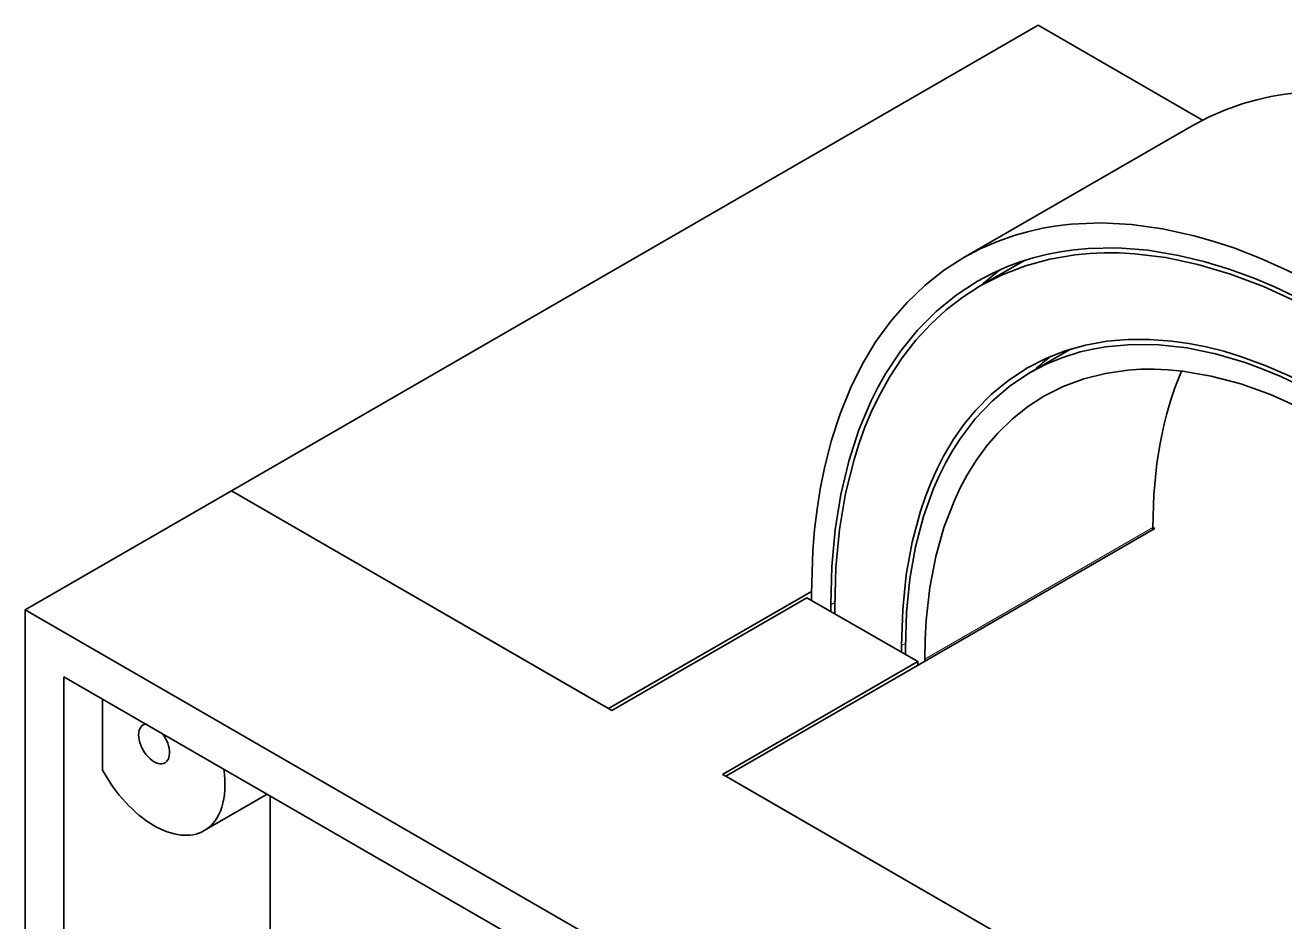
# Model space of a CAD drawing. Extents: x 146 to 1134, y 78 to 926.
# Drawn here: x 754.6 to 823.7, y 876.9 to 926.1 of the extents above; entities that cross this region are included whole.
import ezdxf

# ---------------------------------------------------------------- set-up
doc = ezdxf.new("R2010")
doc.units = 0

msp = doc.modelspace()

# ---------------------------------------------------------------- linework, layer by layer
at = {"color": 7, "lineweight": 35}
for p, q in [((810.19, 926.089), (765.925, 900.533)), ((765.925, 900.533), (786.613, 888.589)), ((765.925, 900.533), (785.376, 889.303)), ((816.589, 898.472), (793.042, 884.877)), ((754.612, 894.001), (819.524, 856.524)), ((754.612, 894.001), (754.612, 837.781)), ((756.733, 890.326), (817.403, 855.299)), ((756.733, 890.326), (756.733, 839.006)), ((793.042, 884.877), (830.838, 863.056)), ((794.279, 884.163), (830.838, 863.056)), ((768.047, 883.794), (768.047, 853.295)), ((768.047, 883.794), (768.047, 853.295))]:
    msp.add_line(p, q, dxfattribs=at)
at = {"color": 7, "lineweight": 35, "ltscale": 0.260345}
msp.add_line((810.19, 926.089), (819.209, 920.882), dxfattribs=at)
at = {"color": 7, "lineweight": 35, "ltscale": 0.3613}
msp.add_line((806.111, 913.339), (818.627, 920.565), dxfattribs=at)
at = {"color": 7, "lineweight": 35, "ltscale": 0.069832}
msp.add_line((809.43, 913.177), (807.01, 911.781), dxfattribs=at)
at = {"color": 7, "lineweight": 35, "ltscale": 0.06468}
msp.add_line((809.755, 907.027), (811.996, 908.32), dxfattribs=at)
at = {"color": 7, "lineweight": 35, "ltscale": 0.326599}
msp.add_line((765.925, 900.533), (754.612, 894.001), dxfattribs=at)
at = {"color": 7, "lineweight": 13, "ltscale": 0.3613}
msp.add_line((803.967, 891.307), (816.483, 898.533), dxfattribs=at)
at = {"color": 7, "lineweight": 35, "ltscale": 0.003061}
msp.add_line((816.483, 898.533), (816.483, 898.41), dxfattribs=at)
at = {"color": 7, "lineweight": 35, "ltscale": 0.003063}
msp.add_line((816.483, 898.533), (816.589, 898.472), dxfattribs=at)
at = {"color": 7, "lineweight": 35, "ltscale": 0.3215}
msp.add_line((786.613, 888.589), (797.75, 895.019), dxfattribs=at)
at = {"color": 7, "lineweight": 35, "ltscale": 0.309248}
msp.add_line((797.503, 894.672), (786.79, 888.487), dxfattribs=at)
at = {"color": 7, "lineweight": 35, "ltscale": 0.175378}
msp.add_line((797.503, 894.672), (803.578, 891.164), dxfattribs=at)
at = {"color": 7, "lineweight": 35, "ltscale": 0.009186}
msp.add_line((797.75, 894.896), (797.75, 894.529), dxfattribs=at)
at = {"color": 7, "lineweight": 13, "ltscale": 0.006148}
msp.add_line((798.811, 894.284), (799.024, 894.407), dxfattribs=at)
at = {"color": 7, "lineweight": 35, "ltscale": 0.009183}
msp.add_line((798.811, 894.284), (798.811, 893.916), dxfattribs=at)
at = {"color": 7, "lineweight": 35, "ltscale": 0.009184}
for p, q in [((799.023, 894.161), (799.023, 893.794)), ((802.694, 892.042), (802.694, 891.674)), ((802.906, 891.919), (802.906, 891.552))]:
    msp.add_line(p, q, dxfattribs=at)
at = {"color": 7, "lineweight": 13, "ltscale": 0.006151}
msp.add_line((802.907, 892.165), (802.694, 892.042), dxfattribs=at)
at = {"color": 7, "lineweight": 35, "ltscale": 0.309247}
msp.add_line((803.578, 891.164), (792.865, 884.979), dxfattribs=at)
at = {"color": 7, "lineweight": 35, "ltscale": 0.005103}
for p, q in [((803.578, 891.164), (803.578, 890.96)), ((786.79, 888.487), (786.613, 888.589)), ((793.042, 884.877), (792.865, 884.979))]:
    msp.add_line(p, q, dxfattribs=at)
at = {"color": 7, "lineweight": 35, "ltscale": 0.003062}
msp.add_line((803.967, 891.307), (803.967, 891.184), dxfattribs=at)
at = {"color": 7, "lineweight": 35, "ltscale": 0.097467}
msp.add_line((758.854, 889.102), (758.854, 885.203), dxfattribs=at)
at = {"color": 7, "lineweight": 35, "ltscale": 0.035723}
msp.add_line((785.376, 889.303), (786.613, 888.589), dxfattribs=at)
at = {"color": 7, "lineweight": 35, "ltscale": 0.035721}
msp.add_line((793.042, 884.877), (794.279, 884.163), dxfattribs=at)
at = {"color": 7, "lineweight": 35, "ltscale": 0.099798}
msp.add_line((767.89, 883.885), (764.433, 881.889), dxfattribs=at)
at = {"color": 7, "lineweight": 35}
for points in [[(818.627, 920.565), (819.527, 921.041), (820.464, 921.449), (821.434, 921.789), (822.182, 921.999), (822.946, 922.171), (823.727, 922.303), (824.522, 922.396), (826.149, 922.466), (827.822, 922.382), (829.529, 922.146), (831.263, 921.763), (832.347, 921.453), (833.435, 921.089), (834.912, 920.515), (836.39, 919.849), (837.866, 919.095), (838.779, 918.584)], [(806.111, 913.339), (807.011, 913.815), (807.948, 914.223), (808.918, 914.563), (809.666, 914.773), (810.431, 914.945), (811.211, 915.077), (812.006, 915.17), (813.634, 915.24), (815.306, 915.156), (817.013, 914.92), (818.747, 914.537), (819.831, 914.227), (820.919, 913.863), (822.396, 913.289), (823.875, 912.622), (825.35, 911.869), (826.263, 911.358)], [(806.86, 912.04), (807.667, 912.469), (808.504, 912.842), (809.2, 913.101), (809.915, 913.323), (810.647, 913.508), (811.396, 913.655), (812.161, 913.765), (812.941, 913.836), (814.543, 913.864), (816.197, 913.738), (817.894, 913.459), (819.271, 913.128), (820.668, 912.702), (822.08, 912.181), (823.149, 911.728), (824.223, 911.224), (826.263, 910.133)], [(807.01, 911.781), (808.216, 912.395), (809.487, 912.885), (810.82, 913.249), (812.21, 913.484), (812.997, 913.559), (813.8, 913.594), (814.633, 913.59), (815.479, 913.544), (817.192, 913.332), (818.947, 912.96), (820.735, 912.429), (822.549, 911.742), (824.379, 910.901), (826.263, 909.888)], [(797.75, 894.896), (797.825, 897.251), (797.92, 898.406), (798.055, 899.539), (798.227, 900.635), (798.438, 901.706), (798.832, 903.269), (799.317, 904.762), (799.892, 906.179), (800.556, 907.513), (801.288, 908.726), (802.101, 909.848), (802.993, 910.875), (803.961, 911.802), (805.002, 912.624), (806.111, 913.339)], [(798.811, 894.284), (798.872, 896.385), (799.058, 898.404), (799.368, 900.333), (799.801, 902.161), (800.355, 903.88), (801.028, 905.483), (801.408, 906.238), (801.816, 906.962), (802.648, 908.219), (803.573, 909.359), (804.586, 910.379), (805.683, 911.273), (806.86, 912.04)], [(799.023, 894.161), (799.089, 896.33), (799.289, 898.41), (799.622, 900.392), (800.087, 902.264), (800.37, 903.161), (800.686, 904.028), (801.029, 904.853), (801.404, 905.645), (802.027, 906.777), (802.717, 907.831), (803.472, 908.803), (804.29, 909.691), (805.143, 910.471), (806.05, 911.168), (807.01, 911.781)], [(809.605, 907.287), (810.614, 907.803), (811.677, 908.219), (812.79, 908.532), (813.95, 908.741), (815.106, 908.844), (816.299, 908.849), (817.523, 908.756), (818.457, 908.622), (819.406, 908.434), (820.365, 908.192), (821.336, 907.896), (822.645, 907.418), (823.966, 906.847), (825.295, 906.185), (826.263, 905.649)], [(809.755, 907.027), (810.63, 907.481), (811.545, 907.859), (812.5, 908.159), (813.179, 908.319), (813.874, 908.442), (815.31, 908.574), (816.802, 908.554), (818.342, 908.381), (819.923, 908.055), (821.535, 907.579), (822.513, 907.222), (823.497, 906.813), (824.878, 906.157), (826.263, 905.404)], [(802.694, 892.042), (802.758, 894.025), (802.952, 895.922), (803.274, 897.723), (803.725, 899.416), (804.002, 900.233), (804.312, 901.018), (804.641, 901.747), (804.999, 902.444), (805.53, 903.338), (806.112, 904.171), (806.743, 904.941), (807.623, 905.834), (808.579, 906.617), (809.605, 907.287)], [(802.906, 891.919), (802.968, 893.855), (803.154, 895.708), (803.464, 897.468), (803.896, 899.126), (804.449, 900.672), (804.77, 901.401), (805.12, 902.099), (805.498, 902.765), (805.904, 903.398), (806.735, 904.491), (807.657, 905.463), (808.665, 906.31), (809.755, 907.027)], [(826.263, 904.179), (824.595, 905.071), (822.937, 905.814), (821.297, 906.403), (819.686, 906.834), (818.111, 907.104), (817.328, 907.18), (816.559, 907.214), (815.826, 907.206), (815.109, 907.16), (813.874, 906.983), (812.692, 906.684), (811.567, 906.265), (810.505, 905.729)], [(810.505, 905.729), (809.601, 905.144), (808.755, 904.467), (807.97, 903.7), (807.356, 902.984), (806.79, 902.206), (806.271, 901.37), (805.915, 900.705), (805.588, 900.009), (805.02, 898.526), (804.573, 896.93), (804.247, 895.23), (804.046, 893.435), (803.986, 892.383), (803.967, 891.307)]]:
    msp.add_lwpolyline(points, dxfattribs=at)
for centre, radius, start, end in [((816.06, 901.891), 13.392, 126.27401, 132.19104), ((817.894, 898.726), 11.561, 127.30242, 133.13839)]:
    msp.add_arc(centre, radius, start, end, dxfattribs=at)
for centre, major_axis, ratio, start_param, end_param in [((844.853, 880.218), (22.486, -32.357), 0.534624, 3.463401, 3.79737), ((761.683, 886.652), (-0.6, 1.039), 0.57735, 6.283185, 9.424778), ((761.683, 886.652), (-0.6, 1.039), 0.57735, 6.0836, 6.283185), ((761.683, 886.652), (-0.6, 1.039), 0.57735, 3.926991, 4.91214), ((761.683, 886.652), (-0.6, 1.039), 0.57735, 3.141593, 3.926991), ((761.683, 886.652), (-2.75, 4.763), 0.57735, 3.141593, 4.109826), ((761.683, 886.652), (-2.75, 4.763), 0.57735, 1.541855, 3.141593)]:
    msp.add_ellipse(centre, major_axis=major_axis, ratio=ratio, start_param=start_param, end_param=end_param, dxfattribs=at)

doc.saveas('drawing.dxf')
